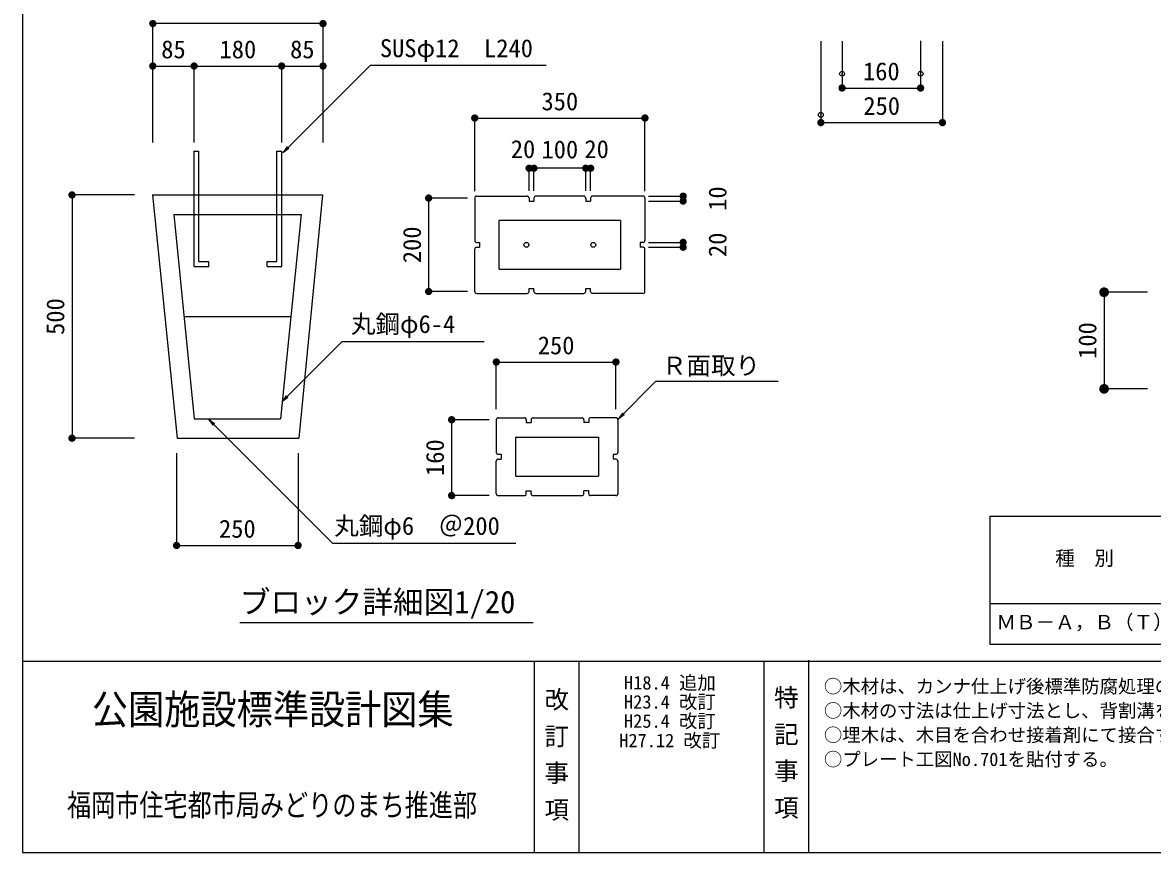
# Model space of a CAD drawing. Units: millimetres at full size, sheet at 1:20; some dimension numbers follow another scale. Extents: x 173 to 5649, y 2106 to 5839.
# Drawn here: x 173 to 2496, y 2106 to 3811 of the extents above; entities that cross this region are included whole.
import ezdxf
from ezdxf.enums import TextEntityAlignment as Align

# ---------------------------------------------------------------- set-up
doc = ezdxf.new("R2010")
doc.units = ezdxf.units.MM
doc.header["$LTSCALE"] = 20
doc.header["$PDMODE"] = 32
doc.header["$PDSIZE"] = 10
for name, color, linetype, lineweight in [('0_2', 7, 'Continuous', 25), ('_0-0_', 7, 'Continuous', 25), ('寸法', 3, 'Continuous', 25), ('本体', 7, 'Continuous', 25)]:
    doc.layers.add(name, color=color, linetype=linetype, lineweight=lineweight)
doc.styles.add('@ＭＳ ゴシック', font='')
doc.styles.add('ＭＳ ゴシック', font='')
doc.styles.get('@ＭＳ ゴシック').set_extended_font_data('@MS Gothic')
doc.styles.get('ＭＳ ゴシック').set_extended_font_data('MS Gothic')

# ---------------------------------------------------------------- blocks, each defined once
blk = doc.blocks.new('filled_dot')
at = {"color": 0, "linetype": 'Continuous', "lineweight": -2, "const_width": 1.25}
blk.add_lwpolyline([(-0.625, 0, 1), (0.625, 0, 1)], format="xyb", close=True, dxfattribs=at)

msp = doc.modelspace()

# ---------------------------------------------------------------- hatches: boundary and pattern name
at = {"layer": '0_2'}
for points in [[(708.06, 3543.95), (716.99, 3556.23), (720.35, 3552.87)], [(705.53, 3031.6), (714.46, 3043.88), (717.82, 3040.52)], [(1397.22, 2996.5), (1406.14, 3008.78), (1409.5, 3005.42)]]:
    msp.add_hatch(color=256, dxfattribs=at).paths.add_polyline_path(points)
at = {"layer": '寸法'}
msp.add_hatch(color=256, dxfattribs=at).paths.add_polyline_path([(555.04, 2996.36), (567.33, 2987.44), (563.97, 2984.08)])

# ---------------------------------------------------------------- linework, layer by layer
at = {"layer": '0_2'}
for p, q in [((2161.46, 2797.06), (3761.46, 2797.06)), ((2161.46, 2797.06), (2161.46, 2534.06)), ((2161.46, 2617.06), (3761.46, 2617.06)), ((2161.46, 2534.06), (3761.46, 2534.06))]:
    msp.add_line(p, q, dxfattribs=at)
for points in [[(708.06, 3543.95), (888.06, 3723.95), (1249.33, 3723.95)], [(705.53, 3031.6), (829.97, 3156.03), (1121.58, 3156.03)], [(1397.22, 2996.5), (1474.78, 3074.05), (1726.15, 3074.05)]]:
    msp.add_lwpolyline(points, dxfattribs=at)
at = {"layer": '0_2', "lineweight": 13}
for points in [[(708.06, 3543.95), (716.99, 3556.23), (720.35, 3552.87)], [(705.53, 3031.6), (714.46, 3043.88), (717.82, 3040.52)], [(1397.22, 2996.5), (1406.14, 3008.78), (1409.5, 3005.42)]]:
    msp.add_lwpolyline(points, close=True, dxfattribs=at)
at = {"layer": '_0-0_', "color": 6}
msp.add_line((172.75, 2498.92), (5649.01, 2498.92), dxfattribs=at)
at = {"layer": '_0-0_'}
for p, q in [((1224.86, 2498.92), (1224.86, 2105.77)), ((1316.79, 2498.92), (1316.79, 2105.77)), ((1697.11, 2498.92), (1697.11, 2105.77)), ((1789.04, 2500.83), (1789.04, 2105.77))]:
    msp.add_line(p, q, dxfattribs=at)
at = {"layer": '_0-0_', "color": 6}
msp.add_lwpolyline([(5649.01, 5729.4), (172.75, 5729.4), (172.75, 2105.77), (5649.01, 2105.77)], close=True, dxfattribs=at)
at = {"layer": '_0-0_', "color": 4}
for p in [(1857.79, 3706.28), (2019.23, 3706.28), (1814.24, 3621.66)]:
    msp.add_point(p, dxfattribs=at)
at = {"layer": '寸法'}
for p, q in [((790.46, 3809.31), (440.46, 3809.31)), ((440.46, 3564.82), (440.46, 3809.31)), ((790.46, 3564.82), (790.46, 3809.31)), ((1814.24, 3773.39), (1814.24, 3605.82)), ((1857.79, 3773.5), (1857.79, 3676.92)), ((2019.23, 3773.91), (2019.23, 3676.92)), ((2064.24, 3773.39), (2064.24, 3605.82)), ((440.46, 3722.1), (525.46, 3722.1)), ((440.46, 3564.82), (440.46, 3722.1)), ((525.46, 3564.82), (525.46, 3722.1)), ((525.46, 3722.1), (705.46, 3722.1)), ((525.46, 3564.82), (525.46, 3722.1)), ((705.46, 3564.82), (705.46, 3722.1)), ((705.46, 3722.1), (790.46, 3722.1)), ((705.46, 3564.82), (705.46, 3722.1)), ((790.46, 3564.82), (790.46, 3722.1)), ((1857.79, 3676.92), (2019.23, 3676.92)), ((1102.47, 3615.21), (1452.47, 3615.21)), ((1102.47, 3464.84), (1102.47, 3615.21)), ((1452.47, 3464.84), (1452.47, 3615.21)), ((1814.24, 3605.82), (2064.24, 3605.82)), ((1224.14, 3512.04), (1214.14, 3512.04)), ((1214.14, 3465.59), (1214.14, 3512.04)), ((1330.8, 3512.04), (1224.14, 3512.04)), ((1224.14, 3465.59), (1224.14, 3512.04)), ((1224.14, 3465.59), (1224.14, 3512.04)), ((1330.8, 3465.59), (1330.8, 3512.04)), ((1330.8, 3512.04), (1340.8, 3512.04)), ((1330.8, 3465.59), (1330.8, 3512.04)), ((1340.8, 3465.59), (1340.8, 3512.04)), ((274.35, 3457.13), (274.35, 2957.13)), ((402.75, 3457.13), (274.35, 3457.13)), ((1007.72, 3450.63), (1007.72, 3258.63)), ((1087.29, 3450.63), (1007.72, 3450.63)), ((1459.68, 3454.63), (1531, 3454.63)), ((1459.68, 3444.63), (1531, 3444.63)), ((1531, 3454.63), (1531, 3444.63)), ((1459.68, 3359.63), (1531, 3359.63)), ((1459.68, 3349.63), (1531, 3349.63)), ((1531, 3359.63), (1531, 3349.63)), ((1087.29, 3258.63), (1007.72, 3258.63)), ((2396.58, 3257.11), (2396.58, 3058.53)), ((2485.88, 3257.11), (2396.58, 3257.11)), ((1146.82, 3113.66), (1392.82, 3113.66)), ((1146.82, 3016.81), (1146.82, 3113.66)), ((1392.82, 3016.81), (1392.82, 3113.66)), ((2485.88, 3058.53), (2396.58, 3058.53)), ((1054.96, 2995.12), (1054.96, 2839.12)), ((1132.44, 2995.12), (1054.96, 2995.12)), ((402.75, 2957.13), (274.35, 2957.13)), ((489.37, 2926.04), (489.37, 2736.66)), ((739.29, 2926.04), (739.29, 2736.66)), ((1132.44, 2839.12), (1054.96, 2839.12)), ((489.37, 2736.66), (739.29, 2736.66)), ((619.37, 2578.64), (1222.38, 2578.64))]:
    msp.add_line(p, q, dxfattribs=at)
msp.add_lwpolyline([(555.04, 2996.36), (810.3, 2741.11), (1186.68, 2741.11)], dxfattribs=at)
at = {"layer": '寸法', "lineweight": 13}
msp.add_lwpolyline([(555.04, 2996.36), (567.33, 2987.44), (563.97, 2984.08)], close=True, dxfattribs=at)
at = {"layer": '本体'}
for p, q in [((525.46, 3310.06), (525.46, 3547.13)), ((525.46, 3547.13), (535.46, 3547.13)), ((535.46, 3320.06), (535.46, 3547.13)), ((695.46, 3320.06), (695.46, 3547.13)), ((695.46, 3547.13), (705.46, 3547.13)), ((705.46, 3310.06), (705.46, 3547.13)), ((439.82, 3457.13), (490.46, 2957.13)), ((439.82, 3457.13), (789.62, 3457.13)), ((789.62, 3457.13), (740.46, 2957.13)), ((1102.47, 3450.63), (1102.47, 3363.63)), ((1106.47, 3454.63), (1210.14, 3454.63)), ((1214.14, 3450.63), (1214.14, 3444.63)), ((1214.14, 3444.63), (1224.14, 3444.63)), ((1224.14, 3450.63), (1224.14, 3444.63)), ((1326.8, 3454.63), (1228.14, 3454.63)), ((1330.8, 3450.63), (1330.8, 3444.63)), ((1330.8, 3444.63), (1340.8, 3444.63)), ((1340.8, 3450.63), (1340.8, 3444.63)), ((1448.47, 3454.63), (1344.8, 3454.63)), ((1452.47, 3450.63), (1452.47, 3363.63)), ((483.98, 3417.13), (525.6, 2997.13)), ((483.98, 3417.13), (745.39, 3417.13)), ((745.39, 3417.13), (703.05, 2997.13)), ((1402.47, 3404.63), (1152.47, 3404.63)), ((1152.47, 3304.63), (1152.47, 3404.63)), ((1402.47, 3404.63), (1402.47, 3304.63)), ((1102.47, 3258.63), (1102.47, 3345.63)), ((1106.47, 3359.63), (1112.47, 3359.63)), ((1106.47, 3349.63), (1112.47, 3349.63)), ((1112.47, 3359.63), (1112.47, 3349.63)), ((1448.47, 3359.63), (1442.47, 3359.63)), ((1442.47, 3359.63), (1442.47, 3349.63)), ((1448.47, 3349.63), (1442.47, 3349.63)), ((1452.47, 3258.63), (1452.47, 3345.63)), ((525.46, 3310.06), (555.46, 3310.06)), ((535.46, 3320.06), (555.46, 3320.06)), ((555.46, 3310.06), (555.46, 3320.06)), ((675.46, 3310.06), (675.46, 3320.06)), ((675.46, 3320.06), (695.46, 3320.06)), ((675.46, 3310.06), (705.46, 3310.06)), ((1152.47, 3304.63), (1402.47, 3304.63)), ((1106.47, 3254.63), (1210.14, 3254.63)), ((1214.14, 3258.63), (1214.14, 3264.63)), ((1214.14, 3264.63), (1224.14, 3264.63)), ((1224.14, 3258.63), (1224.14, 3264.63)), ((1228.14, 3254.63), (1326.8, 3254.63)), ((1330.8, 3258.63), (1330.8, 3264.63)), ((1330.8, 3264.63), (1340.8, 3264.63)), ((1340.8, 3258.63), (1340.8, 3264.63)), ((1448.47, 3254.63), (1344.8, 3254.63)), ((504.79, 3207.13), (724.22, 3207.13)), ((525.6, 2997.13), (703.05, 2997.13)), ((1150.82, 2999.12), (1204.47, 2999.12)), ((1222.47, 2999.12), (1322.79, 2999.12)), ((1392.82, 2999.12), (1340.79, 2999.12)), ((1146.82, 2995.12), (1146.82, 2928.12)), ((1208.47, 2995.12), (1208.47, 2989.12)), ((1208.47, 2989.12), (1218.47, 2989.12)), ((1218.47, 2995.12), (1218.47, 2989.12)), ((1326.79, 2995.12), (1326.79, 2989.12)), ((1336.79, 2989.12), (1326.79, 2989.12)), ((1336.79, 2995.12), (1336.79, 2989.12)), ((1396.82, 2995.12), (1396.82, 2927.91)), ((490.46, 2957.13), (740.46, 2957.13)), ((1186.82, 2879.12), (1186.82, 2959.12)), ((1186.82, 2959.12), (1356.82, 2959.12)), ((1356.82, 2959.12), (1356.82, 2879.12)), ((1146.82, 2843.12), (1146.82, 2910.12)), ((1150.82, 2924.12), (1156.94, 2924.12)), ((1150.82, 2914.12), (1156.94, 2914.12)), ((1156.94, 2924.12), (1156.94, 2914.12)), ((1387.12, 2923.91), (1387.12, 2913.91)), ((1392.82, 2923.91), (1387.12, 2923.91)), ((1392.82, 2913.91), (1387.12, 2913.91)), ((1396.82, 2909.91), (1396.82, 2843.07)), ((1186.82, 2879.12), (1356.82, 2879.12)), ((1150.82, 2839.12), (1204.53, 2839.12)), ((1208.47, 2849.12), (1218.47, 2849.12)), ((1208.47, 2843.12), (1208.47, 2849.12)), ((1218.47, 2843.12), (1218.47, 2849.12)), ((1222.47, 2839.12), (1322.79, 2839.12)), ((1336.79, 2849.12), (1326.79, 2849.12)), ((1326.79, 2843.12), (1326.79, 2849.12)), ((1336.79, 2843.12), (1336.79, 2849.12)), ((1392.82, 2839.12), (1340.79, 2839.12))]:
    msp.add_line(p, q, dxfattribs=at)
for centre in [(1208.67, 3354.67), (1346.15, 3354.67)]:
    msp.add_circle(centre, 5, dxfattribs=at)
for centre, start, end in [((1106.47, 3450.63), 90, 180), ((1210.14, 3450.63), 0, 90), ((1228.14, 3450.63), 90, 180), ((1326.8, 3450.63), 0, 90), ((1344.8, 3450.63), 90, 180), ((1448.47, 3450.63), 0, 90), ((1106.47, 3363.63), 180, 270), ((1106.47, 3345.63), 90, 180), ((1448.47, 3363.63), 270, 360), ((1448.47, 3345.63), 0, 90), ((1106.47, 3258.63), 180, 270), ((1210.14, 3258.63), 270, 0), ((1228.14, 3258.63), 180, 270), ((1326.8, 3258.63), 270, 0), ((1344.8, 3258.63), 180, 270), ((1448.47, 3258.63), 270, 0), ((1150.82, 2995.12), 90, 180), ((1204.47, 2995.12), 0, 90), ((1222.47, 2995.12), 90, 180), ((1322.79, 2995.12), 0, 90), ((1340.79, 2995.12), 90, 180), ((1392.82, 2995.12), 0, 90), ((1150.82, 2928.12), 180, 270), ((1392.82, 2927.91), 270, 0), ((1150.82, 2910.12), 90, 180), ((1392.82, 2909.91), 0, 90), ((1150.82, 2843.12), 180, 270), ((1204.47, 2843.12), 270, 360), ((1222.47, 2843.12), 180, 270), ((1322.79, 2843.12), 270, 360), ((1340.79, 2843.12), 180, 270), ((1392.82, 2843.12), 270, 360)]:
    msp.add_arc(centre, 4, start, end, dxfattribs=at)

# ---------------------------------------------------------------- block references
at = {"layer": '寸法', "xscale": 6, "yscale": 6}
for p in [(440.46, 3809.31), (440.46, 3722.1), (525.46, 3722.1), (705.46, 3722.1), (1857.79, 3676.92), (1102.47, 3615.21), (1814.24, 3605.82), (1214.14, 3512.04), (1224.14, 3512.04), (1330.8, 3512.04), (1146.82, 3113.66), (489.37, 2736.66)]:
    msp.add_blockref('filled_dot', p, dxfattribs=at)
at = {"layer": '寸法'}
for p, xscale, yscale, rotation in [((790.46, 3809.31), 6, 6, 180), ((525.46, 3722.1), 6, 6, 180), ((705.46, 3722.1), 6, 6, 180), ((790.46, 3722.1), 6, 6, 180), ((2019.23, 3676.92), 6, 6, 180), ((1452.47, 3615.21), 6, 6, 180), ((2064.24, 3605.82), 6, 6, 180), ((1224.14, 3512.04), 6, 6, 180), ((1330.8, 3512.04), 6, 6, 180), ((1340.8, 3512.04), 6, 6, 180), ((274.35, 3457.13), 6, 6, 270), ((1531, 3454.63), 6, 6, 270), ((1007.72, 3450.63), 6, 6, 270), ((1531, 3444.63), 6, 6, 90), ((1531, 3359.63), 6, 6, 270), ((1531, 3349.63), 6, 6, 90), ((1007.72, 3258.63), 6, 6, 90), ((2396.58, 3257.11), 8, 8, 270), ((1392.82, 3113.66), 6, 6, 180), ((2396.58, 3058.53), 8, 8, 90), ((1054.96, 2995.12), 6, 6, 270), ((274.35, 2957.13), 6, 6, 90), ((1054.96, 2839.12), 6, 6, 90), ((739.29, 2736.66), 6, 6, 180)]:
    msp.add_blockref('filled_dot', p, dxfattribs=dict(at, xscale=xscale, yscale=yscale, rotation=rotation))

# ---------------------------------------------------------------- texts
at = {"layer": '_0-0_', "color": 3, "style": 'ＭＳ ゴシック'}
for s, p in [('SUSφ12\u3000L240', (907.37, 3729.19)), ('丸鋼φ6-4', (847.98, 3162.25)), ('Ｒ面取り', (1487.5, 3076.86)), ('丸鋼φ6\u3000＠200', (813.7, 2747.35))]:
    msp.add_text(s, height=36.95, dxfattribs=at).set_placement(p, align=Align.BOTTOM_LEFT)
at = {"layer": '_0-0_', "style": 'ＭＳ ゴシック'}
for s, height, p in [('種\u3000別', 29.56, (2295.98, 2686.9)), ('ＭＢ－Ａ，Ｂ（Ｔ）', 29.56, (2175.02, 2555.4)), ('○木材は、カンナ仕上げ後標準防腐処理のうえ、保護材3回塗りとする。', 27.71, (1820.39, 2424.98)), ('○木材の寸法は仕上げ寸法とし、背割溝を入れる。', 27.71, (1820.39, 2374.98)), ('○埋木は、木目を合わせ接着剤にて接合する。', 27.71, (1820.39, 2324.98)), ('○プレート工図No.701を貼付する。', 27.71, (1820.39, 2274.98))]:
    msp.add_text(s, height=height, dxfattribs=at).set_placement(p, align=Align.BOTTOM_LEFT)
for s, p in [('H18.4 追加', (1503.75, 2454.46)), ('H23.4 改訂', (1503.75, 2415.14)), ('H25.4 改訂', (1503.75, 2375.83)), ('H27.12 改訂', (1503.45, 2335.83))]:
    msp.add_text(s, height=27.71, dxfattribs=at).set_placement(p, align=Align.MIDDLE_CENTER)
for s, height, width, p in [('公園施設標準設計図集', 60.6, 0.9, (687.15, 2399.81)), ('福岡市住宅都市局みどりのまち推進部', 45.45, 0.8, (685.59, 2203.07))]:
    msp.add_text(s, height=height, dxfattribs=dict(at, width=width)).set_placement(p, align=Align.MIDDLE_CENTER)
at = {"layer": '_0-0_', "style": '@ＭＳ ゴシック'}
for s, p in [('改 訂 事 項', (1270.43, 2307.4)), ('特 記 事 項', (1742.67, 2311.32))]:
    msp.add_text(s, height=36.95, rotation=270, dxfattribs=at).set_placement(p, align=Align.MIDDLE_CENTER)
at = {"layer": '寸法', "style": 'ＭＳ ゴシック'}
for s, p in [('85', (482.96, 3726.9)), ('180', (615.46, 3726.9)), ('85', (747.96, 3726.9)), ('160', (1938.51, 3681.72)), ('350', (1277.47, 3620.01)), ('250', (1939.24, 3610.62)), ('20', (1201.73, 3521.84)), ('100', (1277.47, 3521.17)), ('20', (1353.1, 3521.84)), ('250', (1269.82, 3118.46)), ('250', (614.33, 2741.46))]:
    msp.add_text(s, height=36.95, dxfattribs=at).set_placement(p, align=Align.BOTTOM_CENTER)
for s, p in [('10', (1631.2, 3449.63)), ('200', (1002.92, 3354.63)), ('20', (1631.2, 3354.63)), ('500', (269.55, 3207.13)), ('100', (2391.78, 3157.82)), ('160', (1050.16, 2917.12))]:
    msp.add_text(s, height=36.95, rotation=90, dxfattribs=at).set_placement(p, align=Align.BOTTOM_CENTER)
msp.add_text('ブロック詳細図1/20', height=46.19, dxfattribs=at).set_placement((619.37, 2583.58), align=Align.BOTTOM_LEFT)

doc.saveas('drawing.dxf')
